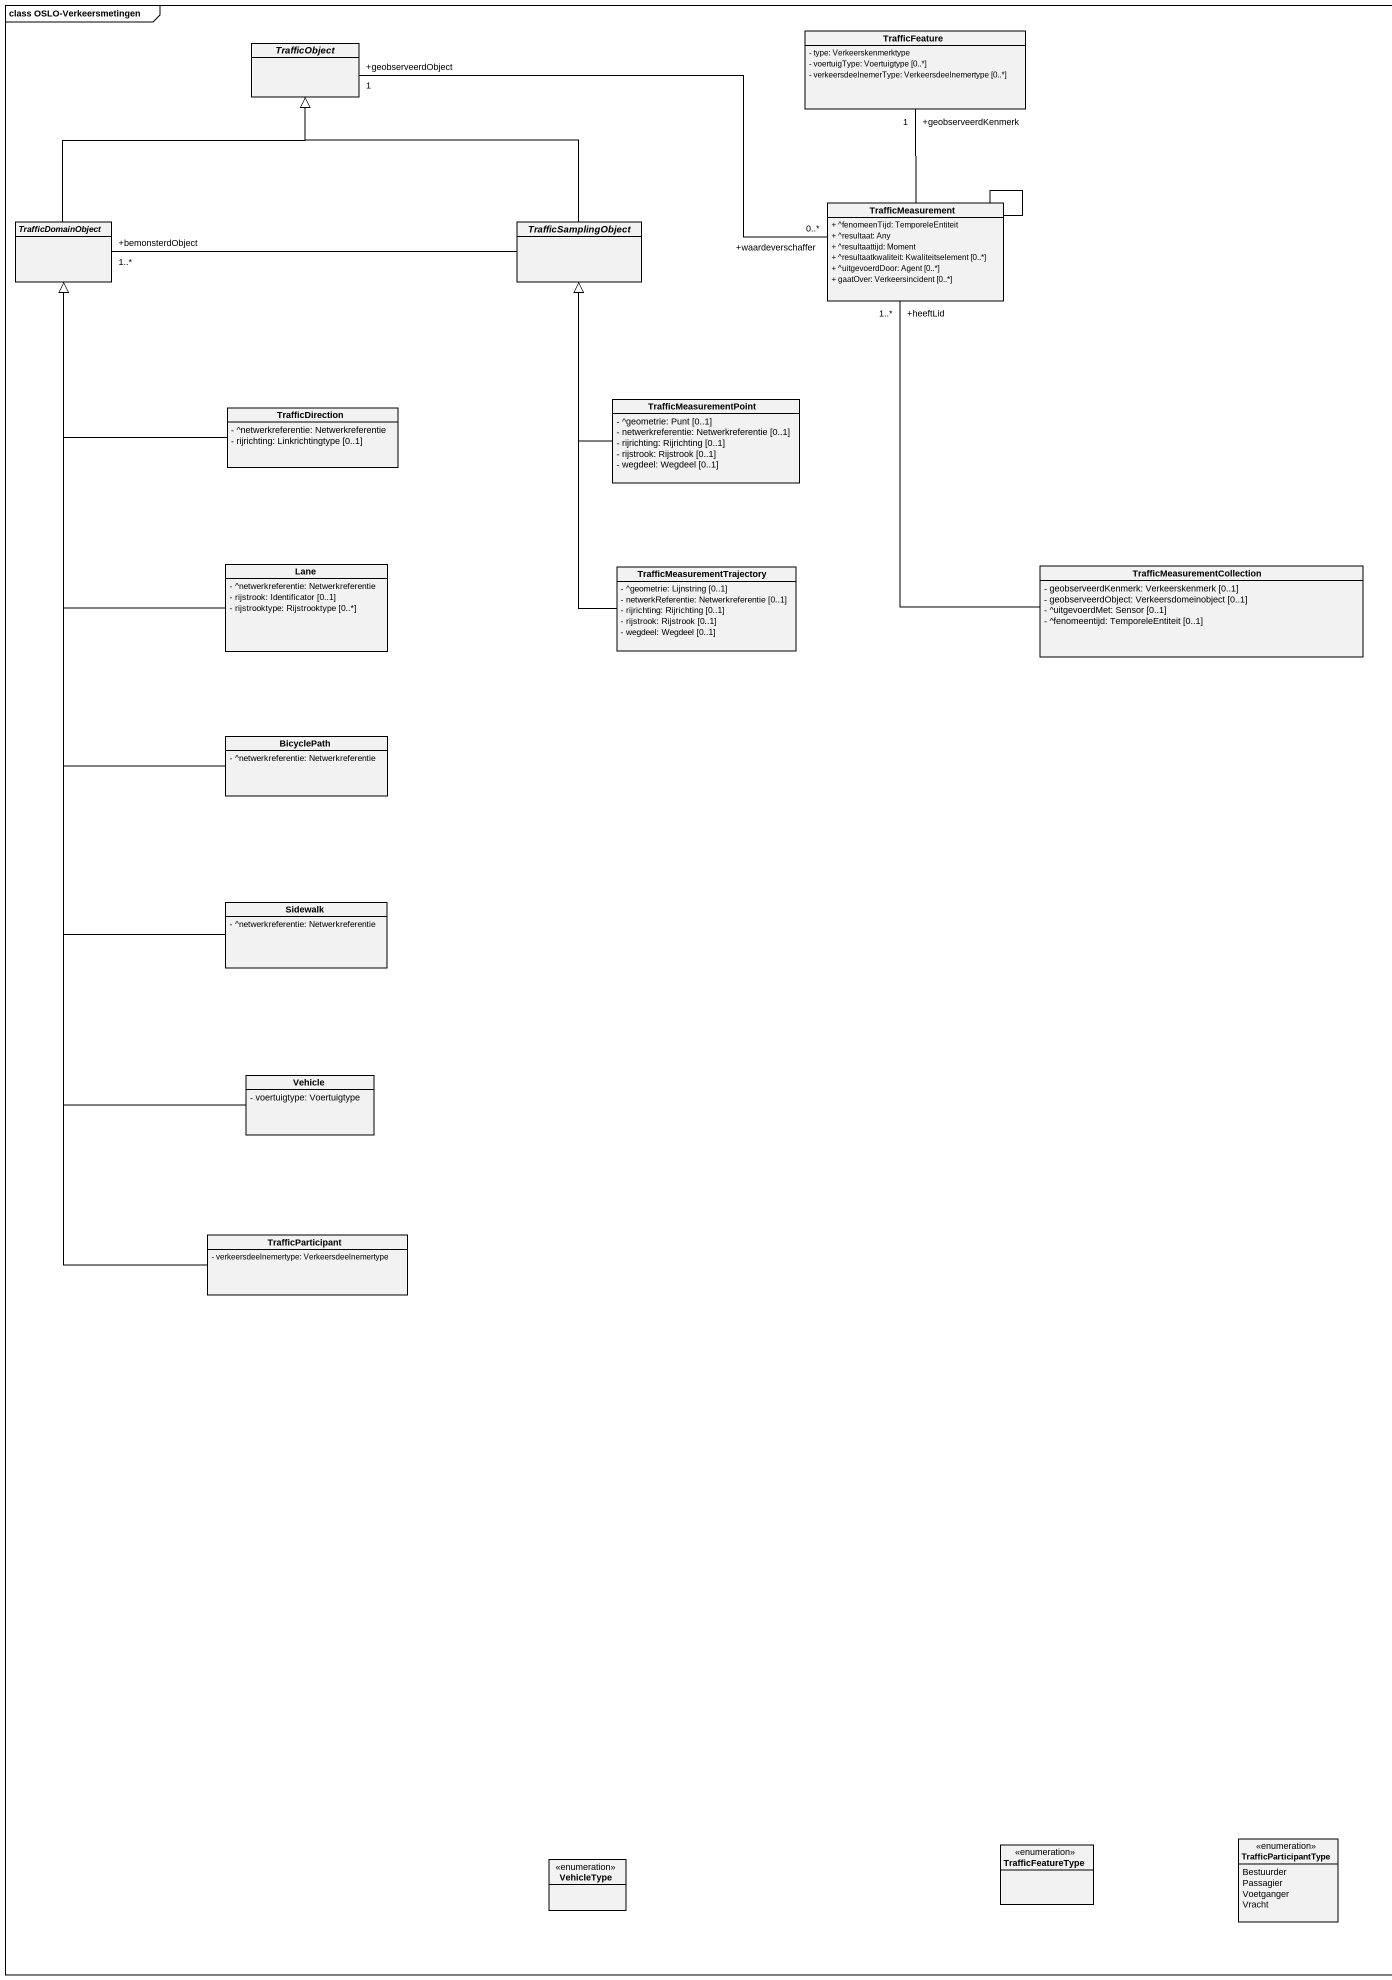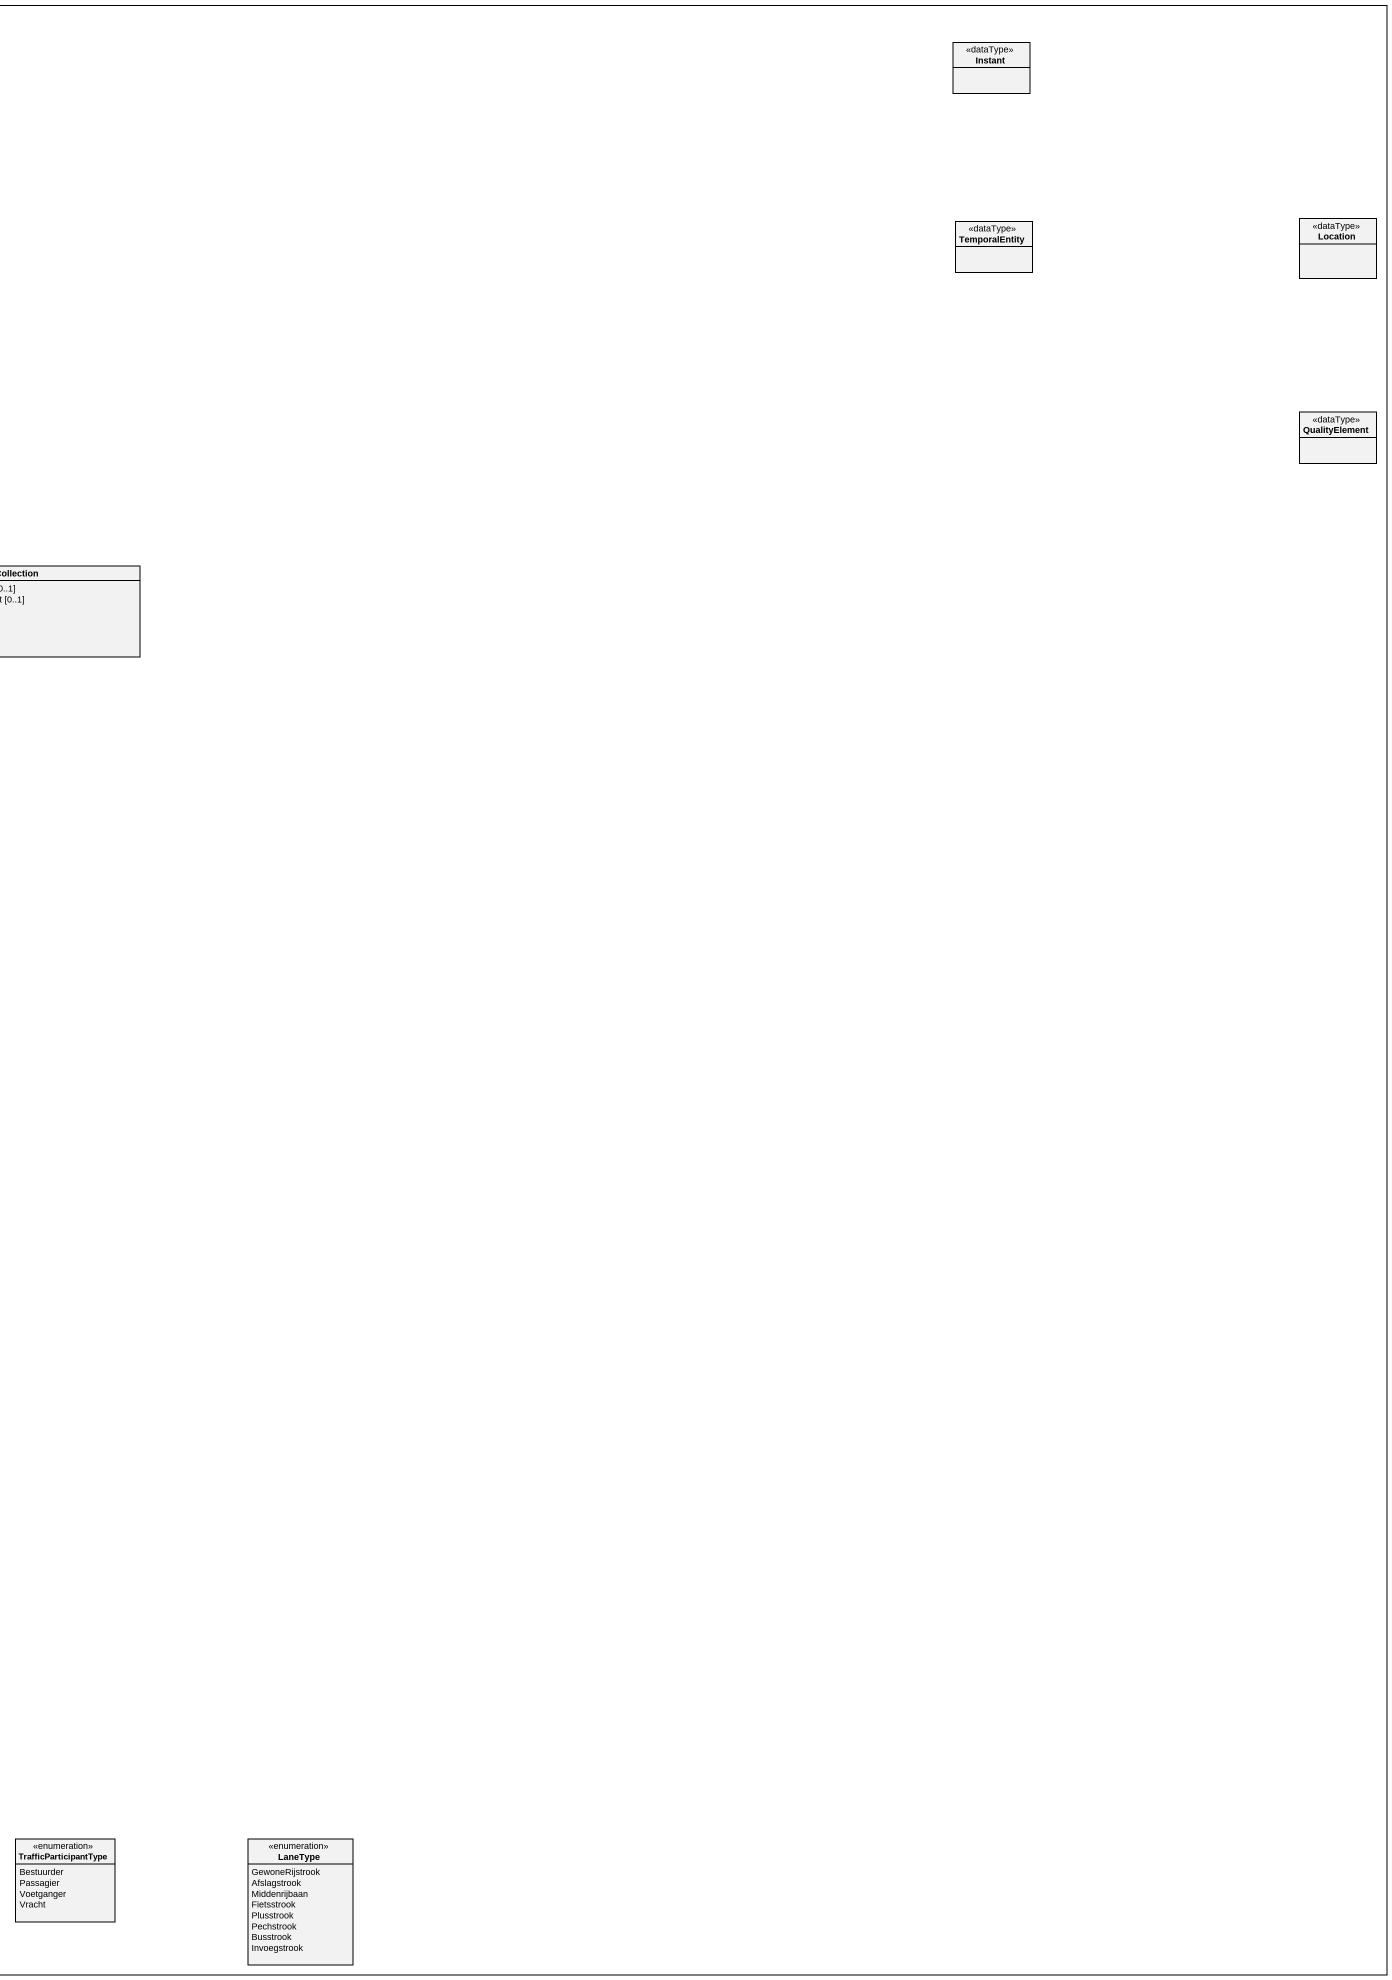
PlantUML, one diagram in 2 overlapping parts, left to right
@startuml
mainframe class OSLO-Verkeersmetingen
hide circle
hide empty members
skinparam classAttributeIconSize 0
abstract class TrafficObject
class TrafficFeature {
  - type: Verkeerskenmerktype
  - voertuigType: Voertuigtype [0..*]
  - verkeersdeelnemerType: Verkeersdeelnemertype [0..*]
}
class Instant <<dataType>>
abstract class TrafficDomainObject
abstract class TrafficSamplingObject
class TrafficMeasurement {
  + ^fenomeenTijd: TemporeleEntiteit
  + ^resultaat: Any
  + ^resultaattijd: Moment
  + ^resultaatkwaliteit: Kwaliteitselement [0..*]
  + ^uitgevoerdDoor: Agent [0..*]
  + gaatOver: Verkeersincident [0..*]
}
class TemporalEntity <<dataType>>
class Location <<dataType>>
class TrafficDirection {
  - ^netwerkreferentie: Netwerkreferentie
  - rijrichting: Linkrichtingtype [0..1]
}
class TrafficMeasurementPoint {
  - ^geometrie: Punt [0..1]
  - netwerkreferentie: Netwerkreferentie [0..1]
  - rijrichting: Rijrichting [0..1]
  - rijstrook: Rijstrook [0..1]
  - wegdeel: Wegdeel [0..1]
}
class QualityElement <<dataType>>
class Lane {
  - ^netwerkreferentie: Netwerkreferentie
  - rijstrook: Identificator [0..1]
  - rijstrooktype: Rijstrooktype [0..*]
}
class TrafficMeasurementTrajectory {
  - ^geometrie: Lijnstring [0..1]
  - netwerkReferentie: Netwerkreferentie [0..1]
  - rijrichting: Rijrichting [0..1]
  - rijstrook: Rijstrook [0..1]
  - wegdeel: Wegdeel [0..1]
}
class TrafficMeasurementCollection {
  - geobserveerdKenmerk: Verkeerskenmerk [0..1]
  - geobserveerdObject: Verkeersdomeinobject [0..1]
  - ^uitgevoerdMet: Sensor [0..1]
  - ^fenomeentijd: TemporeleEntiteit [0..1]
}
class BicyclePath {
  - ^netwerkreferentie: Netwerkreferentie
}
class Sidewalk {
  - ^netwerkreferentie: Netwerkreferentie
}
class Vehicle {
  - voertuigtype: Voertuigtype
}
class TrafficParticipant {
  - verkeersdeelnemertype: Verkeersdeelnemertype
}
enum TrafficFeatureType
enum TrafficParticipantType {
  Bestuurder
  Passagier
  Voetganger
  Vracht
}
enum LaneType {
  GewoneRijstrook
  Afslagstrook
  Middenrijbaan
  Fietsstrook
  Plusstrook
  Pechstrook
  Busstrook
  Invoegstrook
}
enum VehicleType
TrafficDomainObject -up-|> TrafficObject
TrafficSamplingObject -up-|> TrafficObject
TrafficSamplingObject -left- "+bemonsterdObject\n1..*" TrafficDomainObject
TrafficMeasurement "+waardeverschaffer\n0..*" -left- "+geobserveerdObject\n1" TrafficObject
TrafficMeasurement -up- "+geobserveerdKenmerk\n1" TrafficFeature
TrafficMeasurement -- TrafficMeasurement
TrafficDirection -up-|> TrafficDomainObject
TrafficMeasurementPoint -up-|> TrafficSamplingObject
Lane -up-|> TrafficDomainObject
TrafficMeasurementTrajectory -up-|> TrafficSamplingObject
TrafficMeasurementCollection -up- "+heeftLid\n1..*" TrafficMeasurement
BicyclePath -up-|> TrafficDomainObject
Sidewalk -up-|> TrafficDomainObject
Vehicle -up-|> TrafficDomainObject
TrafficParticipant -up-|> TrafficDomainObject
@enduml
